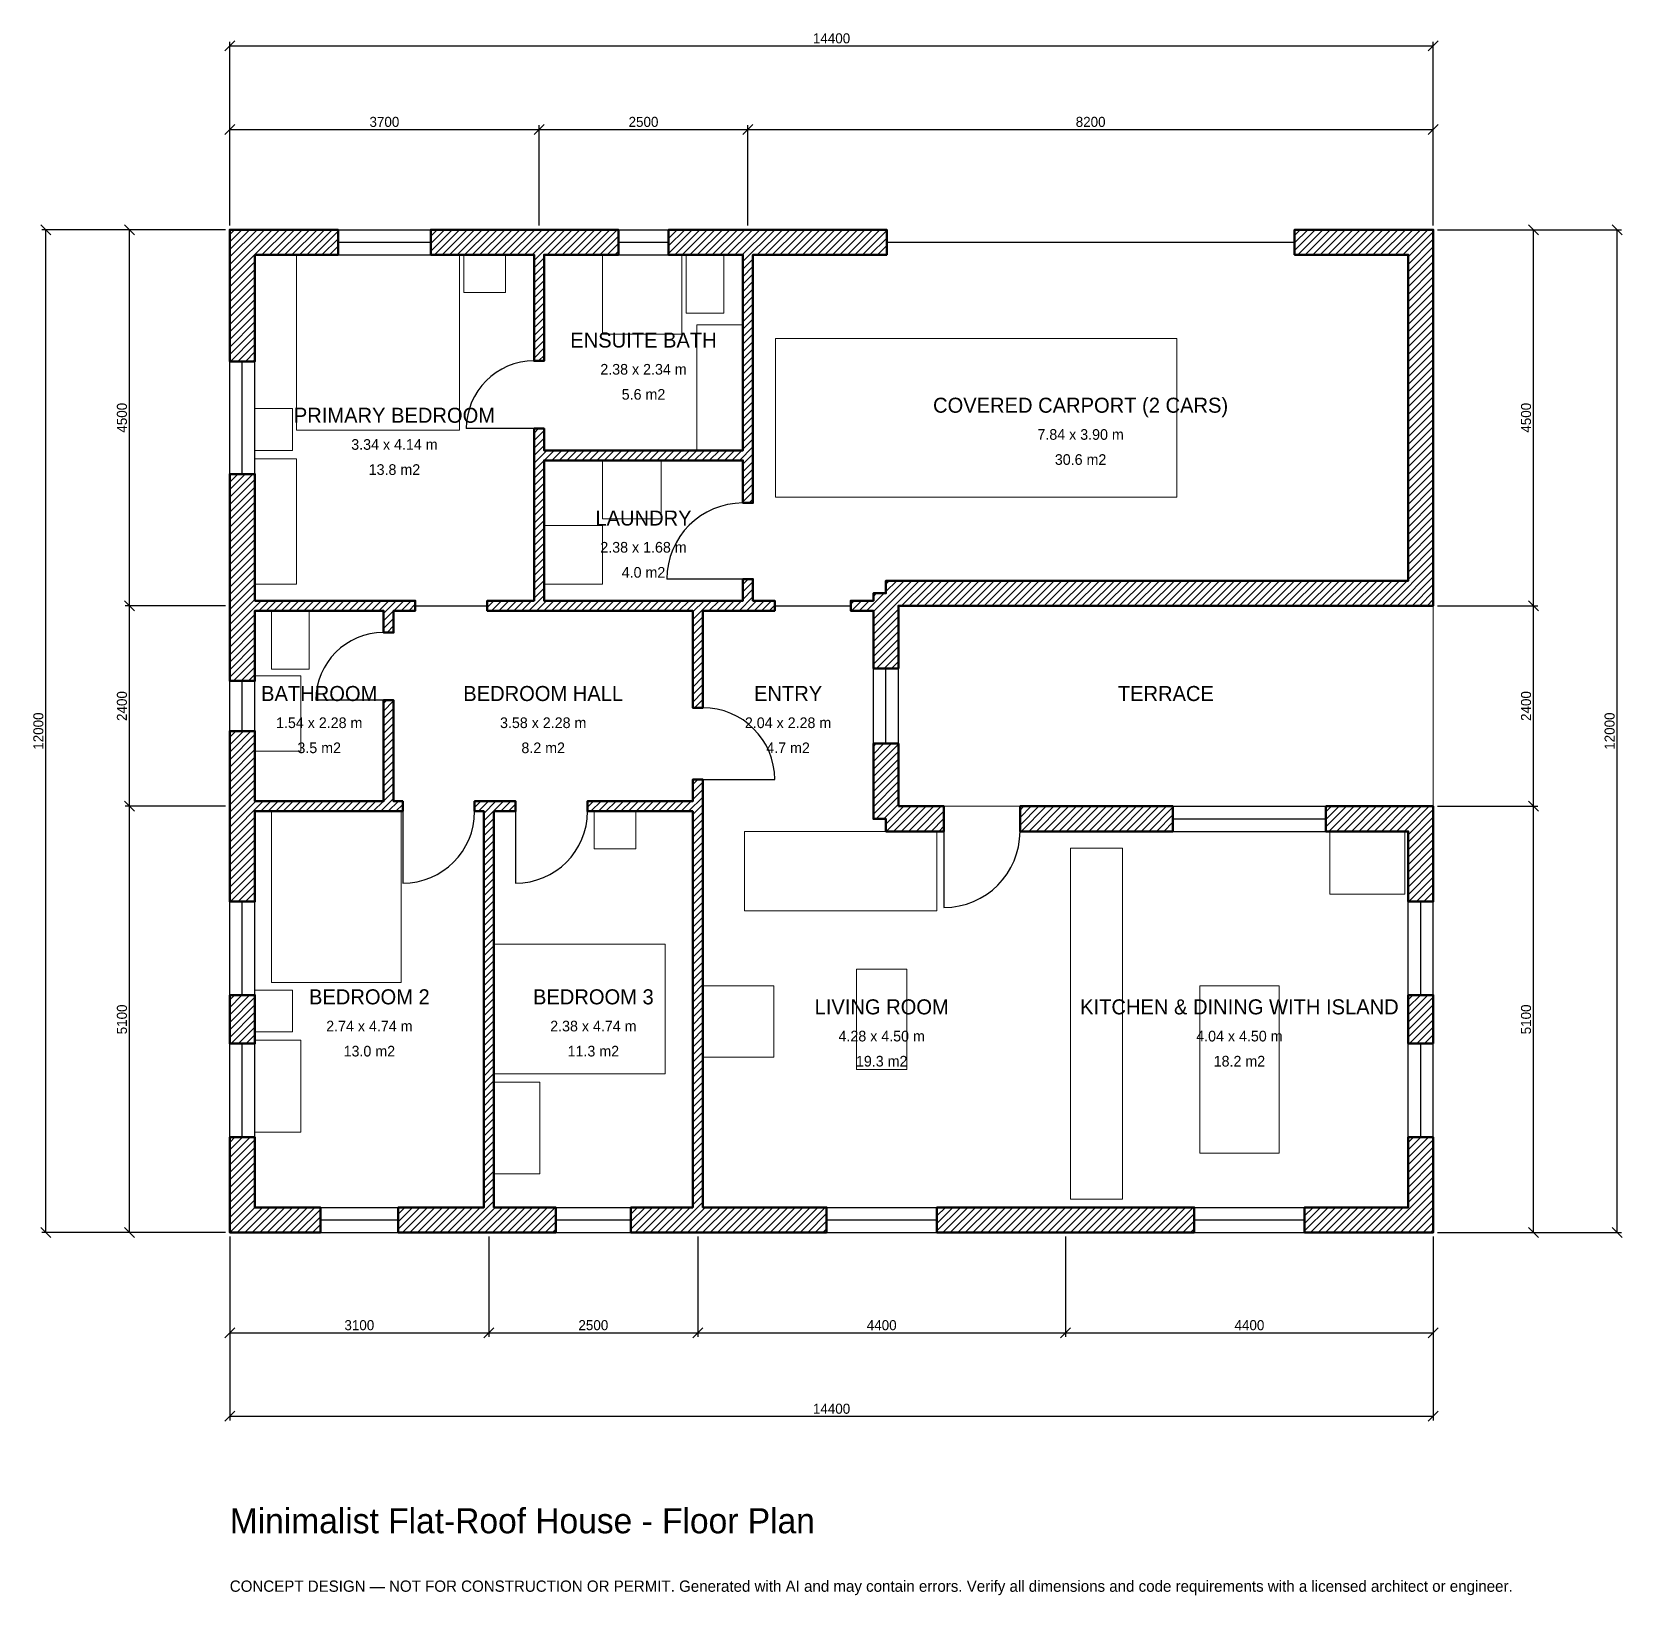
# Model space of a CAD drawing. Header units: millimetres. Extents: x -2369 to 16660, y -4341 to 14369.
import ezdxf
from ezdxf.enums import TextEntityAlignment as Align

# ---------------------------------------------------------------- set-up
doc = ezdxf.new("R2010")
doc.units = ezdxf.units.MM
doc.linetypes.add('DASHED', pattern=[1.524, 1.27, -0.254])
for name, color, linetype, lineweight in [('A-ANNO-DIMS', 1, 'Continuous', 13), ('A-ANNO-TEXT', 7, 'Continuous', 18), ('A-AREA-IDEN', 7, 'Continuous', 18), ('A-DOOR', 2, 'Continuous', 25), ('A-FLOR-FIXT', 9, 'Continuous', 13), ('A-FURN', 9, 'Continuous', 13), ('A-GLAZ', 4, 'Continuous', 25), ('A-SITE-PAVE', 8, 'Continuous', 13), ('A-WALL', 7, 'Continuous', 50), ('A-WALL-PATT', 8, 'Continuous', 13)]:
    doc.layers.add(name, color=color, linetype=linetype, lineweight=lineweight)
doc.dimstyles.new('PLAN', dxfattribs={"dimtxt": 120, "dimasz": 80, "dimexe": 50, "dimexo": 50, "dimgap": 30, "dimtad": 1, "dimdec": 0, "dimtsz": 60, "dimcen": 2.5, "dimclrd": 1, "dimclre": 1, "dimazin": 3, "dimtfac": 1, "dimtmove": 0, "dimatfit": 3})

msp = doc.modelspace()

# ---------------------------------------------------------------- hatches: boundary and pattern name
at = {"layer": 'A-WALL-PATT'}
h = msp.add_hatch(dxfattribs=at)
h.set_pattern_fill('ANSI31', color=8, scale=20)
h.paths.add_polyline_path([(3040, -0.001), (3040, 0), (2950, 0), (2015, 0), (2015, 300), (2950, 300), (3040, 300), (3040, 5040), (2930, 5040), (2930, 5160), (3040, 5160), (3160, 5160), (3420, 5160), (3420, 5040), (3160, 5040), (3160, 300), (3250, 300), (3900, 300), (3900, 0), (3250, 0), (3160, 0), (3160, -0.001), (3040, -0.001)])
h.paths.add_polyline_path([(300, 0), (300, -0.001), (0, -0.001), (0, 0), (-0.001, 0), (-0.001, 0), (-0.001, 300), (0, 300), (0, 1140), (300, 1140), (300, 300), (1085, 300), (1085, 0), (300, 0)])
h.paths.add_polyline_path([(0, 2840), (300, 2840), (300, 2260), (0, 2260), (0, 2840)])
h.paths.add_polyline_path([(0, 4950), (0, 5040), (-0.001, 5040), (-0.001, 5160), (0, 5160), (0, 5250), (0, 6000), (300, 6000), (300, 5250), (300, 5160), (1840, 5160), (1840, 6370), (1960, 6370), (1960, 5160), (2070, 5160), (2070, 5040), (1960, 5040), (1840, 5040), (300, 5040), (300, 4950), (300, 3960), (0, 3960), (0, 4950)])
h.paths.add_polyline_path([(0, 7350), (0, 7440), (-0.001, 7440), (-0.001, 7560), (0, 7560), (0, 7650), (0, 9075), (300, 9075), (300, 7650), (300, 7560), (1840, 7560), (1960, 7560), (2220, 7560), (2220, 7440), (1960, 7440), (1960, 7180), (1840, 7180), (1840, 7440), (300, 7440), (300, 7350), (300, 6600), (0, 6600), (0, 7350)])
h.paths.add_polyline_path([(0, 11700), (-0.001, 11700), (-0.001, 12000), (0, 12000), (0, 12000.001), (300, 12000.001), (300, 12000), (1295, 12000), (1295, 11700), (300, 11700), (300, 10425), (0, 10425), (0, 11700)])
h.paths.add_polyline_path([(3550, 12000), (3640, 12000), (3640, 12000.001), (3760, 12000.001), (3760, 12000), (3850, 12000), (4650, 12000), (4650, 11700), (3850, 11700), (3760, 11700), (3760, 10430), (3640, 10430), (3640, 11700), (3550, 11700), (2405, 11700), (2405, 12000), (3550, 12000)])
h.paths.add_polyline_path([(6050, 12000), (6140, 12000), (6140, 12000.001), (6260, 12000.001), (6260, 12000), (6350, 12000), (7860, 12000), (7860, 11700), (6350, 11700), (6260, 11700), (6260, 9360), (6260, 9240), (6260, 8730), (6140, 8730), (6140, 9240), (3760, 9240), (3760, 7560), (5540, 7560), (5660, 7560), (6140, 7560), (6140, 7820), (6260, 7820), (6260, 7560), (6520, 7560), (6520, 7440), (6260, 7440), (6140, 7440), (5660, 7440), (5660, 6280), (5540, 6280), (5540, 7440), (3760, 7440), (3640, 7440), (3080, 7440), (3080, 7560), (3640, 7560), (3640, 9240), (3640, 9360), (3640, 9620), (3760, 9620), (3760, 9360), (6140, 9360), (6140, 11700), (6050, 11700), (5250, 11700), (5250, 12000), (6050, 12000)])
h.paths.add_polyline_path([(14100, 12000), (14100, 12000.001), (14400, 12000.001), (14400, 12000), (14400.001, 12000), (14400.001, 11700), (14400, 11700), (14400, 7800), (14400.001, 7800), (14400.001, 7500), (14400, 7500), (14400, 7499.999), (14100, 7499.999), (14100, 7500), (8060, 7500), (8060, 7499.999), (8000.001, 7499.999), (8000.001, 7440), (8000, 7440), (8000, 6750), (7700, 6750), (7700, 7440), (7430, 7440), (7430, 7560), (7700, 7560), (7700, 7650), (7850, 7650), (7850, 7800), (14100, 7800), (14100, 11700), (12740, 11700), (12740, 12000), (14100, 12000)])
h.paths.add_polyline_path([(8000, 5100), (8545, 5100), (8545, 4800), (7850, 4800), (7850, 4950), (7700, 4950), (7700, 5850), (8000, 5850), (8000, 5100)])
h.paths.add_polyline_path([(9850, 5100), (10150, 5100), (11285, 5100), (11285, 4800), (10150, 4800), (9850, 4800), (9455, 4800), (9455, 5100), (9850, 5100)])
h.paths.add_polyline_path([(14100, 5100), (14100, 5100.001), (14400, 5100.001), (14400, 5100), (14400.001, 5100), (14400.001, 4800), (14400, 4800), (14400, 3960), (14100, 3960), (14100, 4800), (13115, 4800), (13115, 5100), (14100, 5100)])
h.paths.add_polyline_path([(14400, 2260), (14100, 2260), (14100, 2840), (14400, 2840), (14400, 2260)])
h.paths.add_polyline_path([(14400, 300), (14400.001, 300), (14400.001, 0), (14400.001, 0), (14400, 0), (14400, -0.001), (14100, -0.001), (14100, 0), (12860, 0), (12860, 300), (14100, 300), (14100, 1140), (14400, 1140), (14400, 300)])
h.paths.add_polyline_path([(10150, 0), (9850, 0), (8460, 0), (8460, 300), (9850, 300), (10150, 300), (11540, 300), (11540, 0), (10150, 0)])
h.paths.add_polyline_path([(5750, 0), (5660, 0), (5660, -0.001), (5540, -0.001), (5540, 0), (5450, 0), (4800, 0), (4800, 300), (5450, 300), (5540, 300), (5540, 5040), (4280, 5040), (4280, 5160), (5540, 5160), (5540, 5420), (5660, 5420), (5660, 5160), (5660, 5040), (5660, 300), (5750, 300), (7140, 300), (7140, 0), (5750, 0)])

# ---------------------------------------------------------------- linework, layer by layer
at = {"layer": 'A-DOOR', "linetype": 'DASHED'}
msp.add_line((7860, 11850), (12740, 11850), dxfattribs=at)
at = {"layer": 'A-DOOR'}
for p, q in [((3640, 9620), (2830, 9620)), ((6140, 7820), (5230, 7820)), ((2220, 7500), (3080, 7500)), ((6520, 7500), (7430, 7500)), ((1840, 6370), (1030, 6370)), ((5660, 5420), (6520, 5420)), ((2070, 5040), (2070, 4180)), ((3420, 5040), (3420, 4180)), ((8545, 4800), (8545, 3890))]:
    msp.add_line(p, q, dxfattribs=at)
for centre, radius, start, end in [((3640, 9620), 810, 90, 180), ((6140, 7820), 910, 90, 180), ((1840, 6370), 810, 90, 180), ((5660, 5420), 860, 0, 90), ((2070, 5040), 860, 270, 360), ((3420, 5040), 860, 270, 360), ((8545, 4800), 910, 270, 360)]:
    msp.add_arc(centre, radius, start, end, dxfattribs=at)
at = {"layer": 'A-FLOR-FIXT'}
for points in [[(4460, 10750), (5410, 10750), (5410, 11700), (4460, 11700)], [(5460, 11000), (5910, 11000), (5910, 11700), (5460, 11700)], [(5590, 9360), (6140, 9360), (6140, 10860), (5590, 10860)], [(500, 6740), (950, 6740), (950, 7440), (500, 7440)], [(300, 5760), (850, 5760), (850, 6660), (300, 6660)], [(10060, 400), (10680, 400), (10680, 4600), (10060, 4600)], [(11605, 950), (12555, 950), (12555, 2950), (11605, 2950)]]:
    msp.add_lwpolyline(points, close=True, dxfattribs=at)
at = {"layer": 'A-FURN'}
for points in [[(800, 9600), (2750, 9600), (2750, 11700), (800, 11700)], [(2800, 11250), (3300, 11250), (3300, 11700), (2800, 11700)], [(6530, 8800), (11330, 8800), (11330, 10700), (6530, 10700)], [(300, 9360), (750, 9360), (750, 9860), (300, 9860)], [(300, 7760), (800, 7760), (800, 9260), (300, 9260)], [(4460, 8540), (5160, 8540), (5160, 9240), (4460, 9240)], [(3760, 7760), (4460, 7760), (4460, 8460), (3760, 8460)], [(500, 2990), (2050, 2990), (2050, 5040), (500, 5040)], [(4360, 4590), (4860, 4590), (4860, 5040), (4360, 5040)], [(6160, 3850), (8460, 3850), (8460, 4800), (6160, 4800)], [(13160, 4050), (14060, 4050), (14060, 4800), (13160, 4800)], [(3160, 1900), (5210, 1900), (5210, 3450), (3160, 3450)], [(7500, 1950), (8100, 1950), (8100, 3150), (7500, 3150)], [(300, 2400), (750, 2400), (750, 2900), (300, 2900)], [(5660, 2100), (6510, 2100), (6510, 2950), (5660, 2950)], [(300, 1200), (850, 1200), (850, 2300), (300, 2300)], [(3160, 700), (3710, 700), (3710, 1800), (3160, 1800)]]:
    msp.add_lwpolyline(points, close=True, dxfattribs=at)
at = {"layer": 'A-GLAZ'}
for p, q in [((1295, 12000), (2405, 12000)), ((4650, 12000), (5250, 12000)), ((1295, 11850), (2405, 11850)), ((4650, 11850), (5250, 11850)), ((1295, 11700), (2405, 11700)), ((4650, 11700), (5250, 11700)), ((0, 9075), (0, 10425)), ((150, 9075), (150, 10425)), ((300, 9075), (300, 10425)), ((7700, 5850), (7700, 6750)), ((7850, 5850), (7850, 6750)), ((8000, 5850), (8000, 6750)), ((0, 6000), (0, 6600)), ((150, 6000), (150, 6600)), ((300, 6000), (300, 6600)), ((11285, 5100), (13115, 5100)), ((11285, 4950), (13115, 4950)), ((11285, 4800), (13115, 4800)), ((0, 2840), (0, 3960)), ((150, 2840), (150, 3960)), ((300, 2840), (300, 3960)), ((14100, 2840), (14100, 3960)), ((14250, 2840), (14250, 3960)), ((14400, 2840), (14400, 3960)), ((0, 1140), (0, 2260)), ((150, 1140), (150, 2260)), ((300, 1140), (300, 2260)), ((14100, 1140), (14100, 2260)), ((14250, 1140), (14250, 2260)), ((14400, 1140), (14400, 2260)), ((1085, 300), (2015, 300)), ((3900, 300), (4800, 300)), ((7140, 300), (8460, 300)), ((11540, 300), (12860, 300)), ((1085, 150), (2015, 150)), ((1085, 0), (2015, 0)), ((3900, 150), (4800, 150)), ((3900, 0), (4800, 0)), ((7140, 150), (8460, 150)), ((7140, 0), (8460, 0)), ((11540, 150), (12860, 150)), ((11540, 0), (12860, 0))]:
    msp.add_line(p, q, dxfattribs=at)
at = {"layer": 'A-SITE-PAVE', "linetype": 'DASHED'}
msp.add_lwpolyline([(8000, 5100), (14400, 5100), (14400, 7500), (8000, 7500)], close=True, dxfattribs=at)
at = {"layer": 'A-WALL'}
for points in [[(0, 11700), (-0.001, 11700), (-0.001, 12000), (0, 12000), (0, 12000.001), (300, 12000.001), (300, 12000), (1295, 12000), (1295, 11700), (300, 11700), (300, 10425), (0, 10425), (0, 11700)], [(3550, 12000), (3640, 12000), (3640, 12000.001), (3760, 12000.001), (3760, 12000), (3850, 12000), (4650, 12000), (4650, 11700), (3850, 11700), (3760, 11700), (3760, 10430), (3640, 10430), (3640, 11700), (3550, 11700), (2405, 11700), (2405, 12000), (3550, 12000)], [(6050, 12000), (6140, 12000), (6140, 12000.001), (6260, 12000.001), (6260, 12000), (6350, 12000), (7860, 12000), (7860, 11700), (6350, 11700), (6260, 11700), (6260, 9360), (6260, 9240), (6260, 8730), (6140, 8730), (6140, 9240), (3760, 9240), (3760, 7560), (5540, 7560), (5660, 7560), (6140, 7560), (6140, 7820), (6260, 7820), (6260, 7560), (6520, 7560), (6520, 7440), (6260, 7440), (6140, 7440), (5660, 7440), (5660, 6280), (5540, 6280), (5540, 7440), (3760, 7440), (3640, 7440), (3080, 7440), (3080, 7560), (3640, 7560), (3640, 9240), (3640, 9360), (3640, 9620), (3760, 9620), (3760, 9360), (6140, 9360), (6140, 11700), (6050, 11700), (5250, 11700), (5250, 12000), (6050, 12000)], [(14100, 12000), (14100, 12000.001), (14400, 12000.001), (14400, 12000), (14400.001, 12000), (14400.001, 11700), (14400, 11700), (14400, 7800), (14400.001, 7800), (14400.001, 7500), (14400, 7500), (14400, 7499.999), (14100, 7499.999), (14100, 7500), (8060, 7500), (8060, 7499.999), (8000.001, 7499.999), (8000.001, 7440), (8000, 7440), (8000, 6750), (7700, 6750), (7700, 7440), (7430, 7440), (7430, 7560), (7700, 7560), (7700, 7650), (7850, 7650), (7850, 7800), (14100, 7800), (14100, 11700), (12740, 11700), (12740, 12000), (14100, 12000)], [(0, 7350), (0, 7440), (-0.001, 7440), (-0.001, 7560), (0, 7560), (0, 7650), (0, 9075), (300, 9075), (300, 7650), (300, 7560), (1840, 7560), (1960, 7560), (2220, 7560), (2220, 7440), (1960, 7440), (1960, 7180), (1840, 7180), (1840, 7440), (300, 7440), (300, 7350), (300, 6600), (0, 6600), (0, 7350)], [(0, 4950), (0, 5040), (-0.001, 5040), (-0.001, 5160), (0, 5160), (0, 5250), (0, 6000), (300, 6000), (300, 5250), (300, 5160), (1840, 5160), (1840, 6370), (1960, 6370), (1960, 5160), (2070, 5160), (2070, 5040), (1960, 5040), (1840, 5040), (300, 5040), (300, 4950), (300, 3960), (0, 3960), (0, 4950)], [(8000, 5100), (8545, 5100), (8545, 4800), (7850, 4800), (7850, 4950), (7700, 4950), (7700, 5850), (8000, 5850), (8000, 5100)], [(5750, 0), (5660, 0), (5660, -0.001), (5540, -0.001), (5540, 0), (5450, 0), (4800, 0), (4800, 300), (5450, 300), (5540, 300), (5540, 5040), (4280, 5040), (4280, 5160), (5540, 5160), (5540, 5420), (5660, 5420), (5660, 5160), (5660, 5040), (5660, 300), (5750, 300), (7140, 300), (7140, 0), (5750, 0)], [(3040, -0.001), (3040, 0), (2950, 0), (2015, 0), (2015, 300), (2950, 300), (3040, 300), (3040, 5040), (2930, 5040), (2930, 5160), (3040, 5160), (3160, 5160), (3420, 5160), (3420, 5040), (3160, 5040), (3160, 300), (3250, 300), (3900, 300), (3900, 0), (3250, 0), (3160, 0), (3160, -0.001), (3040, -0.001)], [(9850, 5100), (10150, 5100), (11285, 5100), (11285, 4800), (10150, 4800), (9850, 4800), (9455, 4800), (9455, 5100), (9850, 5100)], [(14100, 5100), (14100, 5100.001), (14400, 5100.001), (14400, 5100), (14400.001, 5100), (14400.001, 4800), (14400, 4800), (14400, 3960), (14100, 3960), (14100, 4800), (13115, 4800), (13115, 5100), (14100, 5100)], [(0, 2840), (300, 2840), (300, 2260), (0, 2260), (0, 2840)], [(14400, 2260), (14100, 2260), (14100, 2840), (14400, 2840), (14400, 2260)], [(300, 0), (300, -0.001), (0, -0.001), (0, 0), (-0.001, 0), (-0.001, 0), (-0.001, 300), (0, 300), (0, 1140), (300, 1140), (300, 300), (1085, 300), (1085, 0), (300, 0)], [(14400, 300), (14400.001, 300), (14400.001, 0), (14400.001, 0), (14400, 0), (14400, -0.001), (14100, -0.001), (14100, 0), (12860, 0), (12860, 300), (14100, 300), (14100, 1140), (14400, 1140), (14400, 300)], [(10150, 0), (9850, 0), (8460, 0), (8460, 300), (9850, 300), (10150, 300), (11540, 300), (11540, 0), (10150, 0)]]:
    msp.add_lwpolyline(points, close=True, dxfattribs=at)

# ---------------------------------------------------------------- texts
at = {"layer": 'A-ANNO-TEXT'}
for s, height, p in [('Minimalist Flat-Roof House - Floor Plan', 300, (0, -3600)), ('CONCEPT DESIGN — NOT FOR CONSTRUCTION OR PERMIT. Generated with AI and may contain errors. Verify all dimensions and code requirements with a licensed architect or engineer.', 135, (0, -4300))]:
    msp.add_text(s, height=height, dxfattribs=at).set_placement(p)
at = {"layer": 'A-AREA-IDEN'}
for s, height, p in [('ENSUITE BATH', 180, (4950, 10680)), ('2.38 x 2.34 m', 127.5, (4950, 10330)), ('5.6 m2', 127.5, (4950, 10030)), ('COVERED CARPORT (2 CARS)', 180, (10180, 9900)), ('PRIMARY BEDROOM', 180, (1970, 9780)), ('7.84 x 3.90 m', 127.5, (10180, 9550)), ('3.34 x 4.14 m', 127.5, (1970, 9430)), ('13.8 m2', 127.5, (1970, 9130)), ('30.6 m2', 127.5, (10180, 9250)), ('LAUNDRY', 180, (4950, 8550)), ('2.38 x 1.68 m', 127.5, (4950, 8200)), ('4.0 m2', 127.5, (4950, 7900)), ('BATHROOM', 180, (1070, 6450)), ('BEDROOM HALL', 180, (3750, 6450)), ('ENTRY', 180, (6680, 6450)), ('TERRACE', 180, (11200, 6450)), ('1.54 x 2.28 m', 127.5, (1070, 6100)), ('3.58 x 2.28 m', 127.5, (3750, 6100)), ('2.04 x 2.28 m', 127.5, (6680, 6100)), ('3.5 m2', 127.5, (1070, 5800)), ('8.2 m2', 127.5, (3750, 5800)), ('4.7 m2', 127.5, (6680, 5800)), ('BEDROOM 2', 180, (1670, 2820)), ('BEDROOM 3', 180, (4350, 2820)), ('LIVING ROOM', 180, (7800, 2700)), ('KITCHEN & DINING WITH ISLAND', 180, (12080, 2700)), ('2.74 x 4.74 m', 127.5, (1670, 2470)), ('2.38 x 4.74 m', 127.5, (4350, 2470)), ('4.28 x 4.50 m', 127.5, (7800, 2350)), ('4.04 x 4.50 m', 127.5, (12080, 2350)), ('13.0 m2', 127.5, (1670, 2170)), ('11.3 m2', 127.5, (4350, 2170)), ('19.3 m2', 127.5, (7800, 2050)), ('18.2 m2', 127.5, (12080, 2050))]:
    msp.add_text(s, height=height, dxfattribs=at).set_placement(p, align=Align.MIDDLE_CENTER)

# ---------------------------------------------------------------- dimensions: what is measured, and where the dimension line sits
at = {"layer": 'A-ANNO-DIMS'}
for base, p1, p2, text in [((0, 14200), (0, 12000), (14400, 12000), '14400'), ((0, 13200), (0, 12000), (3700, 12000), '3700'), ((3700, 13200), (3700, 12000), (6200, 12000), '2500'), ((6200, 13200), (6200, 12000), (14400, 12000), '8200'), ((0, -1200), (0, 0), (3100, 0), '3100'), ((0, -2200), (0, 0), (14400, 0), '14400'), ((3100, -1200), (3100, 0), (5600, 0), '2500'), ((5600, -1200), (5600, 0), (10000, 0), '4400'), ((10000, -1200), (10000, 0), (14400, 0), '4400')]:
    msp.add_linear_dim(base=base, p1=p1, p2=p2, text=text, dimstyle='PLAN', dxfattribs=at).render()
for base, p1, p2, text in [((-2200, 0), (0, 0), (0, 12000), '12000'), ((-1200, 7500), (0, 7500), (0, 12000), '4500'), ((15600, 7500), (14400, 7500), (14400, 12000), '4500'), ((16600, 0), (14400, 0), (14400, 12000), '12000'), ((-1200, 5100), (0, 5100), (0, 7500), '2400'), ((15600, 5100), (14400, 5100), (14400, 7500), '2400'), ((-1200, 0), (0, 0), (0, 5100), '5100'), ((15600, 0), (14400, 0), (14400, 5100), '5100')]:
    msp.add_linear_dim(base=base, p1=p1, p2=p2, angle=90, text=text, dimstyle='PLAN', dxfattribs=at).render()

doc.saveas('drawing.dxf')
